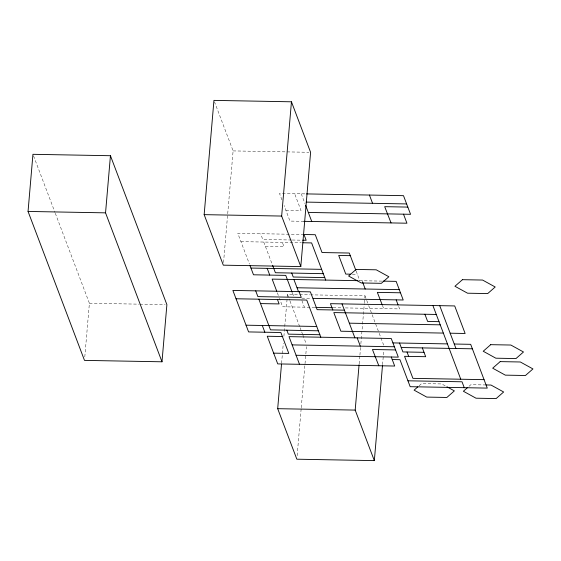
<?xml version="1.0" encoding="UTF-8"?>
<svg xmlns="http://www.w3.org/2000/svg" width="561" height="561" viewBox="0 0 561 561"><rect width="100%" height="100%" fill="white"/><g stroke="black" fill="none" stroke-linecap="round" stroke-linejoin="round"><path stroke-width="0.42" stroke-dasharray="2.81 2.1" d="M84.795 356.922L89.395 303.256L55.28 213.229M223.53 262.555L227.64 214.583M227.717 213.706L233.103 150.909L214.568 102.018M281.58 363.325L283.298 343.262M283.901 336.284L287.484 294.42L298.81 294.623M297.141 455.714L301.173 408.611M301.25 407.742L306.481 346.684M359.152 363.865L359.825 356.011M359.903 355.141L360.576 347.294M360.87 343.802L364.313 303.676M364.391 302.807L364.987 295.829L310.997 294.848M382.56 364.671L383.759 350.716M419.102 385.765L421.606 383.57L441.738 383.934L446.191 386.389M469.01 386.326L470.882 384.678L484.886 384.937M281.938 199.849L279.497 193.412L305.626 193.889M233.103 150.909L308.859 152.29M285.9 210.312L301.04 210.585L294.644 193.713M303.908 221.336L289.981 221.076L284.069 205.487M303.978 234.505L237.78 233.299L249.435 264.056M291.411 240.003L262.779 239.477L260.592 233.72M292.281 240.017L301.825 240.192M240.935 241.637L301.285 242.731M265.43 246.454L284.013 246.791L282.344 242.387M352.392 274.21L357.357 274.301M359.461 280.703L382.174 281.117M299.679 294.637L310.128 294.827M301.839 298.15L311.404 298.326M89.395 303.256L139.03 304.16M139.899 304.174L165.151 304.637M314.854 307.365L282.639 306.776L279.427 298.319M333.157 307.694L341.873 307.856M345.359 307.919L399.593 308.908L398.359 305.661M382.406 305.366L383.71 308.62M362.083 280.745L362.651 282.253M356.13 271.054L359.79 280.703M364.987 295.829L368.381 304.791M368.689 305.605L378.885 332.498M379.194 333.311L384.131 346.354M301.257 193.811L304.995 203.664M301.93 300.661L304.399 307.169M292.47 293.066L293.691 296.285M287.484 294.42L289.651 300.121M289.96 300.934L299.84 327.014M300.149 327.827L301.383 331.088M301.692 331.902L302.617 334.349M302.926 335.162L306.327 344.124M263.761 242.05L272.26 264.476M277.337 292.793L278.558 296.012M33.569 155.944L54.971 212.416"/><path stroke-width="0.84" d="M28.05 211.441L32.945 154.31L110.447 155.72L166.89 304.665L161.996 361.796L84.494 360.386L28.05 211.441L105.545 212.85L161.996 361.796M105.545 212.85L110.447 155.72M204.155 214.646L213.951 100.384L291.454 101.8L310.598 152.319L300.801 266.58L223.306 265.171L204.155 214.646L281.657 216.062L300.801 266.58M281.657 216.062L291.454 101.8M382.49 365.541L374.334 460.616L296.839 459.2L277.688 408.681L281.503 364.194M374.334 460.616L355.19 410.091L359.075 364.734M417.854 386.859L414.102 390.147L426.732 397.09L446.858 397.461L454.368 390.884L446.935 386.795M467.755 387.42L463.379 391.255L476.008 398.205L496.141 398.569L503.645 391.992L491.015 385.049L485.763 384.951M358.037 280.675L272.148 279.112L276.727 291.18M306.502 193.903L403.499 195.67L410.561 214.302L308.319 212.444M306.138 202.1L406.627 203.931M407.826 207.093L384.692 206.672L391.052 222.92M303.908 221.336L406.935 223.208L403.513 214.176M302.695 240.206L306.166 240.269L303.978 234.505L315.275 234.715L322.028 252.541L349.3 253.039L355.821 270.248M302.891 242.766L311.614 242.92L325.703 280.086M350.295 255.669L338.704 255.451L345.765 274.084L350.73 274.175M250.949 268.06L321.635 269.35M323.269 273.677L275.388 272.723L272.569 265.276M324.756 277.597L293.242 277.022L291.727 273.025M383.044 281.131L396.15 281.37L403.212 300.002L313.143 298.361M297.042 287.765L399.278 289.63M400.477 292.793L377.343 292.372L382.195 304.847M236.034 298.768L306.72 300.051L320.801 337.217M450.16 333.206L465.132 333.479L454.698 305.934L330.429 303.669L332.813 309.96M260.535 303.585L279.119 303.922L277.45 299.518M315.724 307.379L332.287 307.68M344.405 310.17L317.133 309.672L310.38 291.846L232.878 290.43L248.6 331.923L280.872 332.512L288.796 353.416L273.656 353.142M436.29 314.455L333.809 312.582L340.864 331.214L443.344 333.087L460.749 379.222M439.018 321.663L427.636 321.453L424.908 314.244M349.335 323.178L440.224 324.833M246.055 325.191L316.734 326.481M318.375 330.808L270.493 329.854L258.866 299.181M319.861 334.728L288.34 334.153L286.825 330.156M392.924 342.904L447.362 343.9M454.256 344.026L470.672 344.321L487.264 388.107L410.182 386.697L399.944 359.685L392.23 359.545M292.141 344.896L394.383 346.761M401.227 347.518L472.369 348.809M395.582 349.924L372.448 349.503L378.808 365.744M424.018 352.315L402.903 351.929L399.523 343.023M296.075 355.267L398.31 357.133L391.255 338.5L289.013 336.635L299.497 364.299M484.059 379.65L412.917 378.352L404.565 356.319L425.68 356.705L422.342 347.897M407.945 380.8L462.019 381.789L464.256 387.686M277.688 408.681L355.19 410.091M282.393 336.537L267.253 336.242L277.737 363.907L394.692 366.038L391.269 356.999M439.719 305.661L455.96 348.514M432.896 305.514L443.344 333.087M369.426 195.053L372.553 203.313M396.171 299.869L398.051 304.847M407.027 352.006L408.688 356.396M362.651 282.253L365.211 289.006M357.182 337.876L360.309 346.137M305.577 205.2L311.741 221.476M342.021 303.88L354.889 337.834M299.083 291.636L301.264 297.4L257.878 296.608L255.697 290.85M293.908 279.504L298.55 291.755M292.169 292.267L285.766 275.381L253.502 274.792L250.038 265.662M267.197 268.361L269.743 275.093M262.296 325.492L264.848 332.224M356.095 269.441L348.591 276.019L361.221 282.961L381.347 283.326L388.857 276.748L376.228 269.806L356.095 269.441M462.439 279.687L454.936 286.264L467.565 293.207L487.698 293.571L495.202 286.994L482.572 280.051L462.439 279.687M490.721 344.671L483.217 351.249L495.847 358.199L515.98 358.563L523.483 351.985L510.854 345.036L490.721 344.671M500.188 361.614L492.684 368.191L505.314 375.141L525.447 375.505L532.95 368.928L520.32 361.985L500.188 361.614"/></g></svg>
